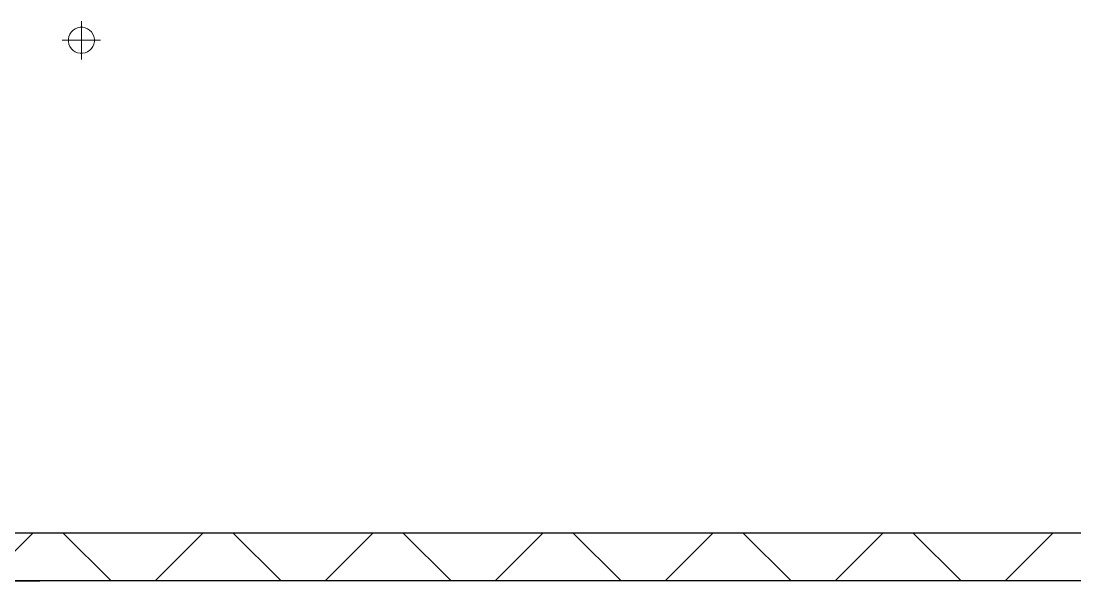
# Model space of a CAD drawing. Header units: millimetres. Extents: x 813027 to 1148939, y -931049 to -10.
# Drawn here: x 1005388 to 1009771, y -107740 to -105410 of the extents above; entities that cross this region are included whole.
import ezdxf

# ---------------------------------------------------------------- set-up
doc = ezdxf.new("R2010")
doc.units = ezdxf.units.MM
for name, color, linetype, lineweight in [('A-WALL-PATT', 1, 'Continuous', 25), ('I-WALL-E', 2, 'Continuous', 25), ('P-PIPE', 2, 'Continuous', 9), ('P-PIPE-CNTR', 2, 'Continuous', 9), ('WALL-A', 3, 'Continuous', 25)]:
    doc.layers.add(name, color=color, linetype=linetype, lineweight=lineweight)

msp = doc.modelspace()

# ---------------------------------------------------------------- hatches: boundary and pattern name
at = {"layer": 'A-WALL-PATT', "lineweight": 9}
h = msp.add_hatch(dxfattribs=at)
h.set_pattern_fill('FP_2', color=256, style=0, pattern_type=2)
h.set_pattern_definition([(45, (-6.33, 1.8), (-353.5534, 353.5534), []), (135, (-6.33, 1.8), (-353.5534, -353.5534), [])])
h.paths.add_polyline_path([(1019490, -107740), (1019690, -107740), (1019690, -107540), (1005330, -107540), (1005330, -107740), (1018920.8, -107740)])

# ---------------------------------------------------------------- linework, layer by layer
at = {"layer": 'I-WALL-E'}
msp.add_line((1005350, -107740), (1005465, -107740), dxfattribs=at)
at = {"layer": 'P-PIPE'}
for start, end in [(106.9575, 196.9575), (16.9575, 106.9575), (196.9575, 286.9575), (286.9575, 16.9575)]:
    msp.add_arc((1005638.5, -105490), 54.4, start, end, dxfattribs=at)
at = {"layer": 'P-PIPE-CNTR'}
for p, q in [((1005638.5, -105570), (1005638.5, -105410)), ((1005558.5, -105490), (1005718.5, -105490))]:
    msp.add_line(p, q, dxfattribs=at)
at = {"layer": 'WALL-A'}
for p, q in [((1005330, -107540), (1019490, -107540)), ((1017840, -107740), (1005350, -107740))]:
    msp.add_line(p, q, dxfattribs=at)

doc.saveas('drawing.dxf')
